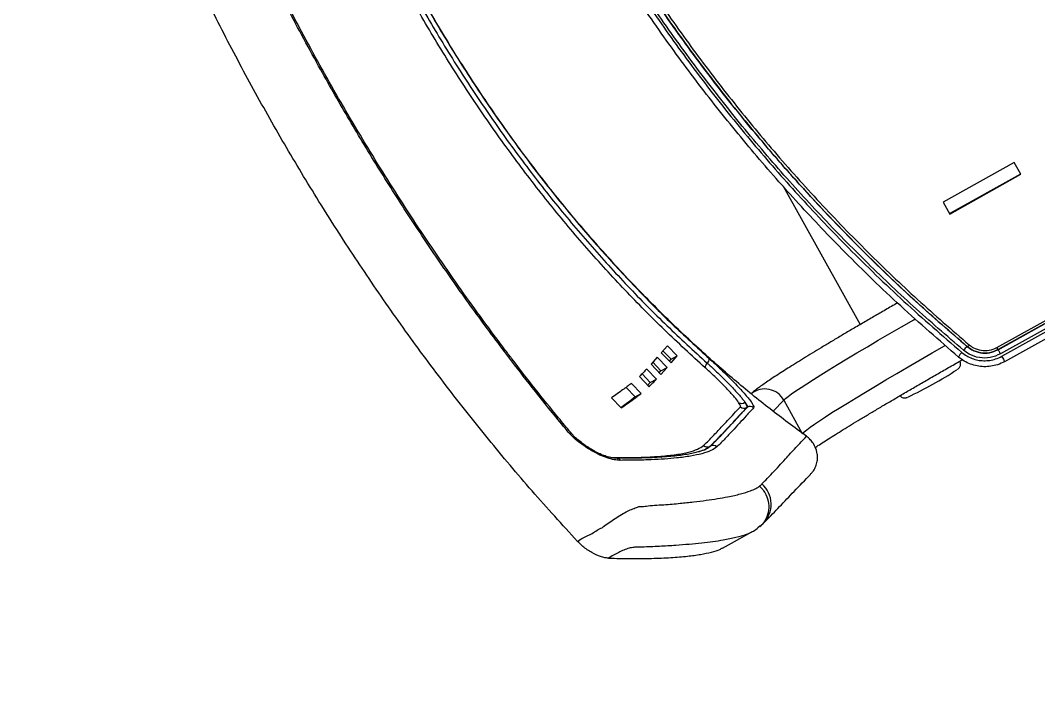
# Model space of a CAD drawing. Extents: x -14.2 to 52.3, y 3.7 to 90.9.
# Drawn here: x 27.8227 to 28.1978, y 38.6761 to 38.9217 of the extents above; entities that cross this region are included whole.
import ezdxf

# ---------------------------------------------------------------- set-up
doc = ezdxf.new("R2010")
doc.units = 0
doc.linetypes.add('limpo_PINI-PSG-PE-0102-LAZ-R00$0$DASHED2', pattern=[0.375, 0.25, -0.125])
doc.layers.add('limpo_PINI-PSG-PE-0102-LAZ-R00$0$PA_EQUI', color=1, linetype='Continuous')
doc.layers.add('XR_ARQT', color=7, linetype='Continuous')

# ---------------------------------------------------------------- blocks, each defined once
blk = doc.blocks.new('limpo_PINI-PSG-PE-0102-LAZ-R00$0$A$C74B64764')
at = {"color": 251, "linetype": 'limpo_PINI-PSG-PE-0102-LAZ-R00$0$DASHED2'}
blk.add_arc((0, 0), 0.9643293985911943, 264.8047165759331, 48.79404622433798, dxfattribs=at)
blk = doc.blocks.new('limpo_PINI-PSG-PE-0102-LAZ-R00$0$EQUIP TRANSF DW')
at = {"linetype": 'Continuous', "lineweight": 25}
for p, q in [((0.9623913576189125, -0.3140985578367861), (0.9522541141502927, -0.3211597218406865)), ((0.9521972105411294, -0.321232381919657), (0.9522670961860626, -0.321178269559141)), ((0.9496252279161865, -0.3235666737655976), (0.9502782579460813, -0.3229194796928283)), ((1.004492770232019, -0.3427564335400177), (1.004433616433204, -0.3427621799601468)), ((0.971061582428149, -0.3507766122051095), (0.9708623109871439, -0.350930202919514)), ((0.9710332044257086, -0.3508111580385105), (0.9708623109871439, -0.350930202919514)), ((1.022225825780538, -0.350053280079166), (1.022537443807096, -0.3503575165338475)), ((1.022562680606796, -0.3503428869387619), (1.022556537013855, -0.3503366693217487)), ((1.02275374830154, -0.3497487066674125), (1.023106336390896, -0.3500807827851276)), ((0.9457929158099034, -0.3706412128774161), (0.9377085618983756, -0.3592233648754757)), ((1.008998042289392, -0.3646978166520398), (1.005026515901534, -0.361375260656132)), ((0.9492543522198957, -0.3661652964898394), (0.9457929158099034, -0.3706412128774161)), ((0.9591228762928665, -0.3664781470710921), (0.9588626647320382, -0.3666594118783451)), ((1.000435580147865, -0.3659726312410214), (0.998355629699887, -0.367421453303848)), ((0.998355629699887, -0.367421453303848), (1.002292035874945, -0.3707684792254469)), ((1.000435580147865, -0.3659726312410214), (1.004092899346546, -0.3690884440082129)), ((0.9962673144954124, -0.3706852898427826), (0.9954012082564816, -0.3718119342307631)), ((0.999626579445561, -0.3735581276464757), (0.9957026829022482, -0.3702024089348441)), ((0.9954012082564816, -0.3718119342307631), (0.9933163256589239, -0.373264184790969)), ((0.9933163256589239, -0.373264184790969), (0.9972466580081516, -0.3766154207608849)), ((0.9954012082564816, -0.3718119342307631), (0.9987483038134428, -0.374671330391422)), ((0.9918663889912125, -0.375207170956287), (0.9898679796102101, -0.3779987076431013)), ((0.991960375292706, -0.3765412302616653), (0.9898679796102101, -0.3779987076431013)), ((0.9898679796102101, -0.3779987076431013), (0.9938378056854447, -0.3813224598978451)), ((0.9958098853383603, -0.3785492506212051), (0.9918663889912125, -0.375207170956287)), ((0.9925188941730596, -0.3757601532924184), (0.991960375292706, -0.3765412302616653)), ((0.991960375292706, -0.3765412302616653), (0.9952658095542404, -0.3793143446555263)), ((0.9938378056854447, -0.3813224598978451), (0.9958098853383603, -0.3785492506212051)), ((0.9885758333159345, -0.3798317973613052), (0.9865767365040483, -0.3826238236988502)), ((0.9886724005527583, -0.3811640583428186), (0.9865767365040483, -0.3826238236988502)), ((0.9925618654987431, -0.3831442438864485), (0.9885758333159345, -0.3798317973613052)), ((0.9892343226102582, -0.380379028855117), (0.9886724005527583, -0.3811640583428186)), ((0.9886724005527583, -0.3811640583428186), (0.9920066704164583, -0.3839225592768685)), ((0.9865767365040483, -0.3826238236988502), (0.9905775999326352, -0.3859259437959253)), ((0.9905775999326352, -0.3859259437959253), (0.9925618654987431, -0.3831442438864485)), ((0.8664446649918887, -0.3935167987622066), (0.6795688674887401, -0.5258334547286836)), ((0.8677324389838645, -0.395335573228536), (0.680856641480716, -0.5276522291949988)), ((0.6814378530883118, -0.5284705496721074), (0.8683124706537058, -0.3961547457927423)), ((0.8693360828382595, -0.3976004314217505), (0.6824614670051403, -0.5299162205009793)), ((0.6824748826472842, -0.5299276025849338), (0.8693459177312661, -0.3976143349700152)), ((0.8693459177312661, -0.3976143349700152), (0.8693360828382595, -0.3976004314217505)), ((0.8807138363216609, -0.3974954069646657), (0.8807104366344447, -0.3974906132130087)), ((0.8698588704092174, -0.3983387897674362), (0.6829878279251602, -0.5306520565162174)), ((0.9544729635387625, -0.4489609982172311), (0.9207757478619669, -0.4013691587377934)), ((0.8924023710146969, -0.4453423076378442), (0.8679183211984878, -0.4626781439394279)), ((0.8924896355790963, -0.4454655529968363), (0.8680055857628872, -0.46280138929842)), ((0.8953020502587208, -0.4494376492939409), (0.8924023710146969, -0.4453423076378442)), ((0.870818002174758, -0.4667734707953883), (0.8953020502587208, -0.4494376492939409)), ((0.8679183211984878, -0.4626781439394279), (0.870818002174758, -0.4667734707953883))]:
    blk.add_line(p, q, dxfattribs=at)
at = {"linetype": 'Continuous', "lineweight": 25, "flags": 128}
for points in [[(0.9886668496160951, -0.345254324810611), (0.9884256768277737, -0.3450562947459588), (0.9882465050480107, -0.3449468895527303)], [(1.02275374830154, -0.3497487066674125), (1.022572576671081, -0.349891475846448), (1.022425355105185, -0.3499905469788587), (1.022316939230478, -0.3500426326396138), (1.022250920721945, -0.3500460152971954), (1.022239897369332, -0.3500376512383667)], [(1.023106336390896, -0.3500807827851276), (1.022916244758932, -0.350215419084023), (1.022760398480159, -0.3503066544480191), (1.0226439815346, -0.3503514724280308), (1.022570857348455, -0.3503483973392747), (1.022562680606796, -0.3503428869387619)], [(0.9377085618983756, -0.3592233648754757), (0.9371297575004007, -0.359884219959838), (0.9362575845793799, -0.3607496742990008), (0.9350958416614503, -0.3618159866788346), (0.933649514139546, -0.3630785045975955), (0.9319249118811399, -0.3645317703891351), (0.9299295229592701, -0.3661694891003435), (0.9276719509873885, -0.367984551162408), (0.9251619952590318, -0.3699691167849863), (0.9224105392756883, -0.3721145428976342), (0.9194295003596835, -0.3744115572870328), (0.9162318348507767, -0.376850214196466), (0.9128313553078442, -0.3794199179393445), (0.9092428054518962, -0.3821095516937731), (0.9054817730973355, -0.3849074523088376), (0.901564531757117, -0.3878014817830149), (0.8975080911823454, -0.3907791081938541), (0.893329986695619, -0.3938274110467432), (0.889048354133962, -0.3969332100694487), (0.8888396096953386, -0.397084161746406)], [(0.9457929158099034, -0.3706412128774161), (0.9452141392799831, -0.3713020862263932), (0.9443419663589339, -0.3721675405655418), (0.9431801955729782, -0.3732338346807467), (0.9417338976513463, -0.3744963560640144), (0.9400092953929686, -0.375949621855554), (0.9380138768708264, -0.377587337102284), (0.93575630316667, -0.3794024139644705), (0.9332463491705596, -0.3813869647869126), (0.9304948914549982, -0.3835324056996967), (0.9275138821392659, -0.3858294235535737), (0.9243161887623046, -0.3882680621983923), (0.9209157074871541, -0.390837780741407), (0.9173271889637249, -0.3935274031601921), (0.9135661566091073, -0.3963253037752423), (0.9096489152689458, -0.3992193332494338), (0.9055924450939017, -0.4021969561957803), (0.9014143388749005, -0.4052452738487915), (0.9009266083891134, -0.4055999726555797)], [(1.048276034303797, -0.375507720215893), (1.048087319206672, -0.375644182947525), (1.047935800312644, -0.3757397205281023), (1.047826469123862, -0.3757911664559401), (1.047762979114282, -0.3757967879283228), (1.047755966918686, -0.3757923515092045)], [(0.8677324389838645, -0.395335573228536), (0.86748406455348, -0.3949847511046585), (0.8672410136162796, -0.3946415133919459), (0.8670146021432288, -0.39432172233046), (0.8668152522921844, -0.3940401603588555), (0.8666521542229475, -0.3938098304058997), (0.8665328565862467, -0.3936413528534786), (0.8664628954259115, -0.3935425470305347), (0.8664446649918887, -0.3935167987622066)], [(0.8693360828382595, -0.3976004314217505), (0.86931027935006, -0.3975640149066066), (0.869249048299082, -0.3974775280459681), (0.8691542908200631, -0.3973436988343053), (0.8690289692209774, -0.3971666997219074), (0.8688770216468527, -0.3969521076211038), (0.8687032400620183, -0.3967066645818562), (0.86851305596727, -0.3964380576740894), (0.8683124706537058, -0.3961547457927423)], [(0.8698588704092174, -0.3983387897674362), (0.8697583974003749, -0.3981968801732734), (0.8696630979990516, -0.3980622974011965), (0.8695760146528073, -0.3979392982956398), (0.8694998744476834, -0.3978317577240631), (0.8694370454978468, -0.3977430284468113), (0.8693895369455902, -0.3976759411171429), (0.8693588438788993, -0.3976325910924743), (0.8693459177312661, -0.3976143349700152)]]:
    blk.add_lwpolyline(points, dxfattribs=at)
at = {"linetype": 'Continuous', "lineweight": 25}
for centre, radius, start, end in [((0.9562169014031667, -0.3309904911044725), 0.009959301966094927, 140.8172026856939, 234.9033442631752), ((1.004382272689668, -0.3413335083430979), 0.001429593917653744, 215.7279177436388, 272.0582156689291), ((0.9697309456783785, -0.3492923260160978), 0.00199063512793774, 232.4388774875686, 304.6348206045461), ((0.9721644316953189, -0.3524492270910002), 0.001990714785262763, 52.0949550092429, 124.62840854071), ((0.9577199838135471, -0.3650207145381614), 0.00199776091016954, 234.2741531981343, 304.8884700048924), ((0.9602656469562021, -0.3681169978279115), 0.001997938085159327, 53.86416589605324, 124.8880646010563), ((0.9523363656616652, -0.3660444839471495), 0.007996665106201567, 215.0877797616652, 314.3303064416095), ((0.9613009551421499, -0.3697702571403454), 0.001974847570022014, 60.84173841056762, 133.6405110261125), ((0.9809463758640788, -0.5084109479513756), 0.1543435482269922, 121.4303180842345, 129.1007167048848), ((0.976983420076607, -0.3826560758920436), 0.002215004001376386, 138.0550255005907, 187.2300933130256), ((0.9736902496913444, -0.3797004377633755), 0.002210013065499413, 318.1287639306375, 7.494826548900448), ((0.8785254691931925, -0.3918476821301624), 0.005189922361814687, 320.1070547584337, 343.3058447741137), ((0.8822965808386982, -0.3994471772575992), 0.00251286439798135, 129.0395520814671, 151.2233149131104), ((0.8775715798300041, -0.3936051158629255), 0.004994948617987154, 308.93263433679, 331.2505628380714)]:
    blk.add_arc(centre, radius, start, end, dxfattribs=at)
for points, knots in [([(0.9522670961860626, -0.321178269559141), (0.9523527305608468, -0.3211101203985578), (0.9528660364196355, -0.3207016236531786), (0.9545911934440312, -0.319788858052604), (0.9577250135533291, -0.3184546589702251), (0.9618396180692059, -0.3171459146232394), (0.9660796121916917, -0.3160215687427268), (0.9701779961044394, -0.3150673369457593), (0.9746882558247876, -0.3141339645816714), (0.9798042871425423, -0.3131747398259961), (0.9855104154874823, -0.3122250881004049), (0.9902758505591294, -0.3114574247110795), (0.9933680920868824, -0.3110868381676823), (0.9948369454476449, -0.3108973657535472), (0.9965843725704531, -0.3103818709914492), (0.9984882239091348, -0.3095491857082493), (1.000926584314527, -0.3079548412151212), (1.002643253483143, -0.3067322422872536), (1.003815314761198, -0.3058975090211504)], [0, 0, 0, 0, 0.0162225666716453, 0.0972406061980395, 0.2183622827735268, 0.3394906984738834, 0.4218289646092605, 0.5041691198958369, 0.5872850881896711, 0.6704031225030551, 0.7639447519329864, 0.8574950324295922, 0.8787045269636482, 0.8998533532199632, 0.9198797479532616, 0.9396989184687868, 0.9588292467882507, 1, 1, 1, 1]), ([(1.003815314761198, -0.3058975090211504), (1.001011346662182, -0.306134238061361), (0.9954036282607035, -0.3066076777539877), (0.987786530506213, -0.3075112035139114), (0.9808545271558273, -0.3085510843968393), (0.9749321814800567, -0.309692986488983), (0.9700371333046576, -0.3109007675132744), (0.9661802846774208, -0.3121663617529293), (0.9636132147265641, -0.3132583523112373), (0.9627190775541123, -0.3139450843925715), (0.9624359602075856, -0.31416252951243)], [0, 0, 0, 0, 0.1366856192442804, 0.2733606215145575, 0.4124509087908876, 0.5515256707329304, 0.6797502404125852, 0.8079657863900751, 0.9391947693567009, 1, 1, 1, 1]), ([(1.003815314761198, -0.3058975090211504), (1.004259746168486, -0.3058872441997948), (1.00514875361111, -0.3058667112166802), (1.007213089352462, -0.306197876618711), (1.009526174485245, -0.3069426398482307), (1.01188282630585, -0.3080930282986998), (1.013851290942227, -0.3092562126315244), (1.015090948505474, -0.3102494341919169), (1.015796372761571, -0.3108146246131724)], [0, 0, 0, 0, 0.1351100623207042, 0.2702640925168549, 0.539193128181684, 0.6780198965207278, 0.8167779702154332, 1, 1, 1, 1]), ([(1.015796372761571, -0.3108146246131724), (1.015796361451351, -0.3108146357917576), (1.014868097624998, -0.3117320965342287), (1.010909248158612, -0.31391419153897), (1.008581096297235, -0.3161432941348465), (1.007269253023566, -0.3167642296154867), (1.007269231846493, -0.3167642396392409)], [0, 0, 0, 0, 7.1888307752e-06, 0.5900088258268102, 0.999993381514614, 1, 1, 1, 1]), ([(1.015796372761571, -0.3108146246131724), (1.022028217958194, -0.3163141357591286), (1.034469311871646, -0.3272932169921603), (1.052536822538514, -0.3446104790932338), (1.07010545958039, -0.3624609860966643), (1.087127378367398, -0.3808774252693183), (1.103505295719685, -0.3996963256064987), (1.119237695474993, -0.4188782820129973), (1.134327055375365, -0.43838006286623), (1.148857944150933, -0.458285205911281), (1.16291580995437, -0.4786995467853643), (1.176459679563294, -0.4996113715409365), (1.189446198562678, -0.5210068585685121), (1.201753976968149, -0.5427244778156393), (1.213359731796913, -0.5647422339790467), (1.224213717985776, -0.5870421266167796), (1.234365493719594, -0.6095933944701386), (1.240437430374413, -0.6247747366199548), (1.243478921211022, -0.6323792153326337)], [0, 0, 0, 0, 0.0632174523584032, 0.1262056801715038, 0.1890164051275918, 0.2516940266848662, 0.3142773984190798, 0.3756830666030785, 0.4370530095390779, 0.4984067121149175, 0.559759958543379, 0.6223811409871485, 0.6850388866703604, 0.7477583015185894, 0.8105721144768697, 0.8735192968307334, 0.9366446124905452, 0.9999999999999998, 0.9999999999999998, 0.9999999999999998, 0.9999999999999998]), ([(1.007269231846493, -0.3167642396392409), (1.007269219958829, -0.3167642557512522), (1.006754261654805, -0.3174622070051214), (1.005370451545105, -0.3185301902199456), (1.003405497454338, -0.3203693963577763), (1.00126260293797, -0.3220217786152517), (0.9991778010470398, -0.32350184642047), (0.997206917974836, -0.3246984708979426), (0.9956915378079998, -0.3254910606641772), (0.9947351027849436, -0.3259448345134643), (0.9944584990496708, -0.3260449051364276), (0.9944584886055736, -0.3260449089149375)], [0, 0, 0, 0, 3.3182832605e-06, 0.1437436076115256, 0.2875039387081909, 0.4457020747419615, 0.6039513047403441, 0.7520482828260144, 0.9000960483945938, 0.9999962277851456, 1, 1, 1, 1]), ([(0.9521936425811361, -0.3212256931130071), (0.9521582364282608, -0.3212484886514062), (0.9515739540557036, -0.3216246670887983), (0.9509023567886743, -0.3221558022091813), (0.95031225625047, -0.3227715281312413), (0.9502233899969781, -0.3228642534421624)], [0, 0, 0, 0, 0.0519460053587592, 0.8572277075469539, 1, 1, 1, 1]), ([(0.9484986270994682, -0.3247021592522117), (0.9483971489477199, -0.3248269847953225), (0.948175679543084, -0.3250994083489616), (0.9479779659524183, -0.3253532077816459), (0.946260022584255, -0.3275262084548842), (0.9429956845117431, -0.3317092999143654), (0.9382629719531224, -0.3379064176087923), (0.9348694514364126, -0.3422501785258447), (0.93307456452726, -0.3445476626778259)], [0, 0, 0, 0, 0.0113243745028247, 0.024714703965648, 0.0382099200252975, 0.3330464546737532, 0.6472376749672022, 1, 1, 1, 1]), ([(0.9512880964069268, -0.3382179245118238), (0.9512408494833267, -0.3381838641752779), (0.950632557736526, -0.3377453462778135), (0.9492410571642722, -0.3364749180087472), (0.9476477810038659, -0.33395423493198), (0.9468632147048481, -0.3306237336729509), (0.9472742416570554, -0.3272954094385057), (0.9482774744455753, -0.3248074415209317), (0.9493590088368364, -0.3238117601680699), (0.9496252279161865, -0.3235666737655976)], [0, 0, 0, 0, 0.0104182010474659, 0.1341316053716274, 0.3342662129190814, 0.534397140472705, 0.7345252379968484, 0.934653537322459, 1, 1, 1, 1]), ([(0.9495373949341115, -0.3234785361278796), (0.9492287565595063, -0.3238293345180097), (0.9488401258920476, -0.3242710521517154), (0.9485561827443973, -0.3246214734911064), (0.9484977384029492, -0.3246936011144896)], [0, 0, 0, 0, 0.794168861160997, 1, 1, 1, 1]), ([(0.9944584886055736, -0.3260449089149375), (0.9944584685832751, -0.3260449090719533), (0.9931648652327567, -0.3260550532919382), (0.9911558887798719, -0.3268637719171039), (0.9853731337667, -0.3275586989750821), (0.9799136967512254, -0.3287754283079494), (0.9747505819881042, -0.3298631066502509), (0.9702559963133126, -0.3309303179960921), (0.9661555389748742, -0.3319921571775808), (0.9619156757482017, -0.3332215260927569), (0.957811827131593, -0.3346188221248525), (0.9546365364633402, -0.336002894118991), (0.9525045806431649, -0.3372041472687499), (0.9516935885697819, -0.3378800009163569), (0.9512880964069268, -0.3382179245118238)], [0, 0, 0, 0, 5.795277657e-07, 0.0374422483567488, 0.1349049729072885, 0.2323591366456112, 0.3192596811979347, 0.4061578720574138, 0.4921834754854875, 0.5782067726300225, 0.7047363318903198, 0.8312587348551339, 0.9156301734509458, 0.9999999999999998, 0.9999999999999998, 0.9999999999999998, 0.9999999999999998]), ([(0.9504907260731841, -0.3391390254354008), (0.9500758246859391, -0.3396654440473412), (0.9481610498354769, -0.3420948722198318), (0.9456258976231311, -0.345457889148463), (0.9424791416652454, -0.3497940690168662), (0.9396238235376302, -0.3537542950053307), (0.9372644140820512, -0.3568026573983616), (0.9360847122913754, -0.3583268348001241)], [0, 0, 0, 0, 0.0816058004681157, 0.3766117424357839, 0.5240502048615454, 0.7620256949153221, 1, 1, 1, 1]), ([(0.9512880964069268, -0.3382179245118238), (0.9511522556867078, -0.3383682923076492), (0.9508568055046283, -0.338695338517212), (0.9506191262550772, -0.3389834048894187), (0.9504907260731841, -0.3391390254354008)], [0, 0, 0, 0, 0.4597753816471326, 1, 1, 1, 1]), ([(0.9331590850810016, -0.3446182118194656), (0.9328916071791866, -0.3449109686780503), (0.9321671666261864, -0.3457038750792094), (0.9315546421395027, -0.3472747065540176), (0.9311276971149596, -0.3491206079183939), (0.9311417212755657, -0.3510051236067682), (0.9316357819427878, -0.3533628358291878), (0.9328104639303092, -0.3555091934824617), (0.9344977696894716, -0.3572797369462819), (0.935555808261995, -0.357977852881433), (0.9360847122913754, -0.3583268348001241)], [0, 0, 0, 0, 0.0700320074797025, 0.1896755802328525, 0.3094181447602579, 0.430042095495598, 0.5507057693288568, 0.7737025319286984, 0.8868759175576993, 1, 1, 1, 1]), ([(0.9685174397276342, -0.3508703093874033), (0.9691136432949179, -0.350344274077429), (0.9703060952817282, -0.3492921638840016), (0.9734895585685308, -0.3478253773042752), (0.9775873472160015, -0.3464715294346092), (0.9822037605720766, -0.3453325659588984), (0.9870705799117161, -0.3443727945931414), (0.9919840297710891, -0.3435678040426495), (0.9973422168559125, -0.3428170188123829), (1.001260624110131, -0.3423846800959893), (1.003221729639336, -0.342168300890819)], [0, 0, 0, 0, 0.1446604220722923, 0.2893317269071053, 0.429158578733417, 0.5689977964580297, 0.6760847500765089, 0.7831766026499208, 0.8914830603816557, 1, 1, 1, 1]), ([(0.9734684337941246, -0.3490812668055696), (0.9735298498496832, -0.3490471183153545), (0.9739752255269991, -0.3487994810025157), (0.9751025011879904, -0.3483184318389618), (0.9768744043119284, -0.3476548958336139), (0.9790047639578745, -0.3469930878185892), (0.9814545376322883, -0.3463470876017567), (0.9842328181669018, -0.3457198080076012), (0.9873347651084714, -0.3451149657058039), (0.9907667451309976, -0.3445343898456201), (0.9945190399250521, -0.3439799447439498), (0.9986073587177202, -0.3434573223232604), (1.001924306289339, -0.3430731933384834), (1.003952650260942, -0.3428764079257149), (1.004431444818067, -0.3428299563445734)], [0, 0, 0, 0, 0.0139019761290093, 0.1008140620318743, 0.1900337412749683, 0.2811362356286473, 0.3741290354508285, 0.4684585114972567, 0.5647751027912172, 0.662978504117538, 0.7629864066223913, 0.8647147806786737, 0.9680656596809128, 1, 1, 1, 1]), ([(1.007008418627066, -0.3428336372493419), (1.005362485736498, -0.3429913545130887), (1.00111665138229, -0.3433982006126826), (0.9948085465266843, -0.3441856557048766), (0.9907181950823656, -0.3448973860757718), (0.9886668496160951, -0.345254324810611)], [0, 0, 0, 0, 0.2398805162205464, 0.6187937202691062, 1, 1, 1, 1]), ([(1.003221729639336, -0.342168300890819), (1.003984965885792, -0.3421330483902523), (1.005511598936437, -0.3420625359732412), (1.008124389078091, -0.3424570759083991), (1.011058371442942, -0.3432449879775561), (1.012915441130843, -0.3440839534532643), (1.014566593462376, -0.3447367514864368), (1.014688869300528, -0.3448529767852619), (1.014688878300717, -0.3448529853401254)], [0, 0, 0, 0, 0.2342538599199278, 0.4685569985028679, 0.7018600290227941, 0.9350968961826946, 0.9999952227586062, 1, 1, 1, 1]), ([(1.004491566541134, -0.342778766970028), (1.004675219336434, -0.3427558532003729), (1.00526595748488, -0.3426821486981737), (1.006510880795986, -0.3427325033827628), (1.008171147950748, -0.3429442215017104), (1.010009532223506, -0.3433694518019337), (1.011967872265586, -0.3440010809932659), (1.01391555922774, -0.3448151226815668), (1.015863089021309, -0.3457736313562947), (1.01781431661891, -0.3468337764493867), (1.019681620845688, -0.3480041615133587), (1.021183355772479, -0.3490893735191776), (1.021945383658789, -0.3497966860946917), (1.022224486628346, -0.3500557488452358)], [0, 0, 0, 0, 0.0450550569692627, 0.1449242353773461, 0.2468480054464844, 0.3515330640323043, 0.4573059082473906, 0.5632210985547629, 0.6582333715651048, 0.7573072324457539, 0.8616697098853425, 0.9493346694476792, 1, 1, 1, 1]), ([(1.014688878300717, -0.3448529853401254), (1.014688897456836, -0.3448529925831565), (1.015620644129967, -0.3452052908682219), (1.017247568280084, -0.3460825408193102), (1.020117709128385, -0.3475883410156086), (1.021831728893233, -0.3489930657496814), (1.02275374830154, -0.3497487066674125)], [0, 0, 0, 0, 6.3803692774e-06, 0.3103389337642013, 0.6290119278356318, 1, 1, 1, 1]), ([(0.9710332044257086, -0.3508111580385105), (0.9716102348115783, -0.3502739524844429), (0.9726031254479608, -0.3493495880531867), (0.9745922311997788, -0.3485154518581624), (0.9754253441187188, -0.3481660839879339)], [0, 0, 0, 0, 0.5811620783989203, 1, 1, 1, 1]), ([(0.9886668496160951, -0.345254324810611), (0.9867416798603017, -0.3456520994953536), (0.9828755067558461, -0.3464509203697759), (0.9785231571139263, -0.3478209382421653), (0.9751854201822994, -0.3492939789860543), (0.9739885073326207, -0.3503487860159282), (0.9733874366360453, -0.3508784934180795)], [0, 0, 0, 0, 0.2533743429464712, 0.5088325676724561, 0.7533434863130563, 0.9999999999999998, 0.9999999999999998, 0.9999999999999998, 0.9999999999999998]), ([(0.9565534762500363, -0.3666425372037168), (0.9573744420008268, -0.3655492224299621), (0.959733169295049, -0.3624080056429335), (0.9625767732704844, -0.3584209115361148), (0.9654863714414148, -0.3546828117341931), (0.9669634087284464, -0.3526797892803302), (0.9679994819490503, -0.3514734081583981), (0.9685174397276342, -0.3508703093874033)], [0, 0, 0, 0, 0.2105657128622819, 0.6049790672354761, 0.8022491264546955, 0.9011396095037176, 1, 1, 1, 1]), ([(0.9708623109871439, -0.350930202919514), (0.9703467111385464, -0.3515322315270168), (0.9693153531460155, -0.3527364735721221), (0.9678389538418912, -0.3547341720552595), (0.9649214596353488, -0.3584638437209833), (0.9620534111317056, -0.3624321021439414), (0.9596866203796708, -0.3655677814904834), (0.9588626647320382, -0.3666594118783451)], [0, 0, 0, 0, 0.0986550534980141, 0.197340395292033, 0.3946509888825304, 0.7892586253974737, 1, 1, 1, 1]), ([(0.9591228762928665, -0.3664781470710921), (0.9605124080428311, -0.3646199689880802), (0.9625966987807715, -0.3618327110733048), (0.965404121646344, -0.3579820949441626), (0.9675809877588222, -0.355179125182417), (0.9692504631960333, -0.3528956310179012), (0.9704390240336522, -0.3515059043940312), (0.9710332044257086, -0.3508111580385105)], [0, 0, 0, 0, 0.3624476024981317, 0.5436696073390529, 0.7718145129775409, 0.8859264600917987, 1, 1, 1, 1]), ([(0.9733874366360453, -0.3508784934180795), (0.9727957682888757, -0.3515721503651434), (0.9716122306957118, -0.3529596997879594), (0.9699424175646527, -0.3552367065501727), (0.9677583867459134, -0.3580315261138196), (0.9649313054933941, -0.3618668285202773), (0.9628389204139012, -0.3646486538879969), (0.9614438341970128, -0.3665034206163398)], [0, 0, 0, 0, 0.113866198606626, 0.2277710600712639, 0.4559606703916013, 0.6372647761518468, 1, 1, 1, 1]), ([(0.9737812617403563, -0.3489575452154554), (0.9734621466942315, -0.3490997899997694), (0.9721650237197252, -0.3496779795273284), (0.9715359174786329, -0.3503043442279647), (0.971061582428149, -0.3507766122051095)], [0, 0, 0, 0, 0.246017573051537, 0.9999999999999998, 0.9999999999999998, 0.9999999999999998, 0.9999999999999998]), ([(1.022544022438609, -0.350363349985372), (1.024236945838368, -0.3519960860420355), (1.029214276682268, -0.3567964612603731), (1.037333003120011, -0.3649699310171144), (1.044019235694435, -0.371845856546372), (1.047464987893534, -0.3754890061822493), (1.047752634974898, -0.3757931317545911)], [0, 0, 0, 0, 0.1976637893046136, 0.5811474254347395, 0.9650347112515126, 0.9999999999999998, 0.9999999999999998, 0.9999999999999998, 0.9999999999999998]), ([(1.023106336390896, -0.3500807827851276), (1.024142158227505, -0.3510874253358054), (1.029321677122283, -0.3561210362593812), (1.037761332960343, -0.3645386052615436), (1.045027478562957, -0.3721187717148382), (1.048276034303797, -0.375507720215893)], [0, 0, 0, 0, 0.1214321968927736, 0.6072090160877261, 1, 1, 1, 1]), ([(0.9325151256696813, -0.3545278423972462), (0.9323254084481505, -0.3546859408688192), (0.931582923678576, -0.3553046812567118), (0.930045836439291, -0.3565524955342312), (0.927904793663032, -0.3582688975414641), (0.9255152477781792, -0.3601557801662523), (0.9229089483929727, -0.3621892380835732), (0.9200920548790918, -0.3643637808828828), (0.9170777113805855, -0.3666689623496495), (0.9138772566549562, -0.3690959686318251), (0.9105029895242751, -0.3716353071275336), (0.9069674436099433, -0.3742775232986162), (0.9032834537398742, -0.3770129207294133), (0.8994643516954568, -0.3798315310791907), (0.8955234131570649, -0.3827235162741687), (0.8914761169801864, -0.3856777923902825), (0.887330985161924, -0.3886866493590162), (0.8841718582885392, -0.3909717337734833), (0.8823814745692573, -0.3922584281106083), (0.8820198680127476, -0.3925183037470674)], [0, 0, 0, 0, 0.0214181265457363, 0.0838228212748406, 0.1469100537163409, 0.2104523608563027, 0.2743058116051054, 0.3383770643651878, 0.4026062179026824, 0.4669509865204362, 0.5313827399442199, 0.595880755860613, 0.6604300591597198, 0.7250193840979179, 0.7896398377215346, 0.854285500789775, 0.9189503291756974, 0.9836302731873514, 1, 1, 1, 1]), ([(0.9360847122913754, -0.3583268348001241), (0.9409012895122544, -0.3611400331607513), (0.9505370131789448, -0.366767930478602), (0.9647865132565983, -0.376053316408516), (0.9798355372585661, -0.3866211903210228), (0.9955897609340809, -0.3986978424696019), (1.011942372014488, -0.4124000211975556), (1.027873214846096, -0.4269389360723892), (1.043307917454229, -0.4422464422063683), (1.058218095177637, -0.458303260968222), (1.072559965321403, -0.4750984008358046), (1.086311685134802, -0.4925923473882392), (1.099411790197877, -0.5106953646506014), (1.111800798923468, -0.5293218522195957), (1.123419229138904, -0.5483860631839548), (1.13423175988089, -0.5678446104075761), (1.144199429530829, -0.5876743122680352), (1.15331889679922, -0.6078360738546849), (1.161562566973089, -0.6282505673530068), (1.168900661127878, -0.6488219320904136), (1.175274735661674, -0.669451354756319), (1.180641205401116, -0.6897077061292407), (1.183396248013054, -0.7030307696385591), (1.184735065771264, -0.7095051355676105)], [0, 0, 0, 0, 0.0402149550342384, 0.0804513612485411, 0.1206663772198788, 0.1693389859075705, 0.2181261736569362, 0.2669518738954215, 0.3157388459434199, 0.3644113902187592, 0.4133377351040514, 0.4624182690662212, 0.5115773983793667, 0.5607365043470082, 0.6098172203139455, 0.6587436398401824, 0.7077652608949716, 0.7569422891750494, 0.8061990292287508, 0.855456301263738, 0.904634604741352, 0.9536570199907825, 1, 1, 1, 1]), ([(1.005026515901534, -0.361375260656132), (1.003726877528607, -0.3625122004856394), (1.001122266589334, -0.3647907465634148), (0.999279100252835, -0.3665433546211148), (0.998355629699887, -0.367421453303848)], [0, 0, 0, 0, 0.4989760095619724, 0.9999999999999998, 0.9999999999999998, 0.9999999999999998, 0.9999999999999998]), ([(1.005255539145537, -0.3615668577455153), (1.004618815715673, -0.3621252123034111), (1.002691788032564, -0.3638150585374404), (1.00134042760763, -0.3651073412146388), (1.000435580147865, -0.3659726312410214)], [0, 0, 0, 0, 0.3304173756509823, 1, 1, 1, 1]), ([(0.9747860281567569, -0.3829348436747324), (0.9739923971654605, -0.3823604427096541), (0.9724049731802609, -0.3812115235279805), (0.9699549740114151, -0.3793543531037926), (0.9675422992776248, -0.3774688530465795), (0.9651980309081125, -0.3755756670402519), (0.9629945144783676, -0.373730071255153), (0.9609903066306629, -0.3719762797328485), (0.9592812271181685, -0.3703873005204059), (0.9579289782349747, -0.3690169176118729), (0.9570054687158347, -0.367922706111159), (0.9564633777684719, -0.367069937554561), (0.9565227304985342, -0.366788385887773), (0.9565534762500363, -0.3666425372037168)], [0, 0, 0, 0, 0.0894426756248766, 0.1789036090402981, 0.2682086987493453, 0.3575234408574388, 0.4493473218923559, 0.5411644719667275, 0.6334927032607177, 0.7257963382161088, 0.8149931211664201, 0.9041632034053714, 1, 1, 1, 1]), ([(0.9588626647320382, -0.3666594118783451), (0.9588472242972159, -0.3667814704488421), (0.958819979112917, -0.3669968470417047), (0.9592386019525634, -0.3675994747856066), (0.9597031282639819, -0.368092006027112), (0.9599380508286117, -0.3683410913847638)], [0, 0, 0, 0, 0.3926526575193364, 0.6928492707280877, 1, 1, 1, 1]), ([(0.9599380508286117, -0.3683410913847638), (0.9597300148706154, -0.3680525498938891), (0.9593063282842706, -0.3674649055248551), (0.9590144388134831, -0.3668220403996969), (0.959086385457681, -0.3665938723244722), (0.9591228762928665, -0.3664781470710921)], [0, 0, 0, 0, 0.3222203985956942, 0.6562349222710636, 1, 1, 1, 1]), ([(0.9614438341970128, -0.3665034206163398), (0.9614200195023841, -0.3665951579941975), (0.9613716686296243, -0.3667814120004778), (0.9616599979630678, -0.3673114170326244), (0.9620662869198782, -0.3678060172957771), (0.9622631475436094, -0.3680456677088131)], [0, 0, 0, 0, 0.3334707426857783, 0.6770442239697171, 1, 1, 1, 1]), ([(1.002292035874945, -0.3707684792254469), (1.003216770951525, -0.3698904440933859), (1.005070128091461, -0.3681306831387587), (1.007686908193591, -0.3658437042835487), (1.008998042289392, -0.3646978166520398)], [0, 0, 0, 0, 0.4989513659446617, 1, 1, 1, 1]), ([(0.9753359286744967, -0.3811755304499655), (0.9748209048455578, -0.3808046230861635), (0.9735689862830839, -0.3799030224462854), (0.9715158735051546, -0.3783612212184408), (0.9692680064758292, -0.3766172968335297), (0.9671105516812588, -0.3748837571737624), (0.9651330886644018, -0.3732370028780849), (0.9633696167496169, -0.3717053079950432), (0.9619241549918911, -0.3703820495025525), (0.9607553834052851, -0.3692424725711874), (0.9602104802084455, -0.3686415354446524), (0.9599380508286117, -0.3683410913847638)], [0, 0, 0, 0, 0.0858369057503742, 0.2086521236859307, 0.3314947766011741, 0.4519314756435711, 0.5723742632334425, 0.6868270498120952, 0.8012634435222333, 0.9006398252963307, 0.9999999999999998, 0.9999999999999998, 0.9999999999999998, 0.9999999999999998]), ([(0.9622631475436094, -0.3680456677088131), (0.9627825780005708, -0.368602588922343), (0.9636039921136046, -0.3694832899642648), (0.9652939889098491, -0.3710276433124449), (0.9668493540258396, -0.3723842766599432), (0.9686041890622903, -0.3738483321664745), (0.970515769516112, -0.3753858816142923), (0.9725065176536418, -0.3769300253023005), (0.974321196422693, -0.3782911398702709), (0.9754275397958452, -0.3790860744838227), (0.9758813818262979, -0.3794121710175489)], [0, 0, 0, 0, 0.1972529153305705, 0.3119307432196888, 0.4266310665148854, 0.547611261079892, 0.6685890626094687, 0.7915558036832053, 0.9144924265014802, 1, 1, 1, 1]), ([(0.9957026829022482, -0.3702024089348441), (0.9952880097214347, -0.3707245739494169), (0.9944586251538965, -0.3717689520882033), (0.9936971038504794, -0.3727657585839808), (0.9933163256589239, -0.373264184790969)], [0, 0, 0, 0, 0.4999769673420311, 1, 1, 1, 1]), ([(0.9080021948947774, -0.4107376493763866), (0.9080064791019993, -0.4107345450422883), (0.9094088594138725, -0.4097183810660567), (0.9121307647191941, -0.4077289077507089), (0.9161451170832606, -0.4047888437393397), (0.9200341370708998, -0.40192176821445), (0.9237982826826681, -0.399130894927282), (0.9274215917868673, -0.3964270547536444), (0.9308929420654692, -0.3938186629972904), (0.9342010190976566, -0.3913142416025579), (0.9373352557240935, -0.3889216254523831), (0.9402859067437532, -0.3866481831132944), (0.9430441525965136, -0.3845004670978938), (0.9456024580651388, -0.3824842428072373), (0.9479543529004957, -0.3806040637682884), (0.9500955665418473, -0.3788628143200441), (0.9520240362501795, -0.3772612841941623), (0.9537428868393363, -0.3757935970943578), (0.9552622626514733, -0.374452609204198), (0.9566197450076288, -0.3731713514988115), (0.957457952629511, -0.3723618127454245), (0.9579134313321447, -0.3718177613788214), (0.9579694533347833, -0.3717508453036658)], [0, 0, 0, 0, 0.0001645143339848, 0.0538516582823373, 0.1075513736916007, 0.161266646894799, 0.2150020603970708, 0.2687625492353539, 0.3225549100140189, 0.3763875221449247, 0.4302718167175068, 0.4842241650331819, 0.5382670053460608, 0.5924326456190027, 0.6467702451002127, 0.7013571906456536, 0.7563218209715324, 0.8118919803044736, 0.8685189279353464, 0.9272272570026544, 0.9910492526295788, 1, 1, 1, 1]), ([(0.9972466580081516, -0.3766154207608849), (0.9976252864285584, -0.376118516505187), (0.9983825558353203, -0.3751246915025916), (0.9992119003215123, -0.3740803213751605), (0.999626579445561, -0.3735581276464757)], [0, 0, 0, 0, 0.4999917031633543, 1, 1, 1, 1]), ([(0.9035476735978136, -0.3770971549384399), (0.9034814797662989, -0.3769919555852539), (0.9032928273035736, -0.3766921373606067), (0.9028140998522076, -0.3764016932494201), (0.9022693176827374, -0.37623257948907), (0.9018013742241919, -0.3762159590739032), (0.9014421051454065, -0.3762730816437312), (0.901154780807758, -0.3763603540308793), (0.9009376378535308, -0.3764491179557723), (0.9007978608826193, -0.3765208859030338), (0.9007313201617535, -0.3765550509798459)], [0, 0, 0, 0, 0.0850554745782682, 0.2424081575500549, 0.3719950548577507, 0.4858686593069387, 0.5881450566850648, 0.6947760404212772, 0.8546983658014079, 1, 1, 1, 1]), ([(1.047739645451998, -0.3758087447157976), (1.048786844454355, -0.3769017467540863), (1.053008753795524, -0.3813083165702835), (1.060262199024521, -0.3892036685113283), (1.069497542885671, -0.3994955724728868), (1.078584748163507, -0.4099737047361316), (1.087539396916014, -0.4206269199598296), (1.096352614404736, -0.4314532761946168), (1.105014261068646, -0.4424421449978126), (1.11351593621211, -0.4535830210587051), (1.121852525945201, -0.4648687874518629), (1.130016657981145, -0.4762909890578158), (1.137995035854431, -0.4878312986788274), (1.145774379565921, -0.4994708042012235), (1.153349239872909, -0.51120155406295), (1.160718366682318, -0.5230179892265028), (1.167878076840651, -0.5349165952408441), (1.17482473724499, -0.5468877130341525), (1.181548643239125, -0.5589277549106839), (1.187808667420171, -0.5705326542044418), (1.191719698303672, -0.5781563656731947), (1.193546693683459, -0.5817176992563446)], [0, 0, 0, 0, 0.0179773105346413, 0.0724777001356081, 0.1270253511666457, 0.1816639315257662, 0.236437314228437, 0.2914000320333448, 0.3464409337355571, 0.4015299274314567, 0.4567332130537035, 0.5119951325688904, 0.5672569035152966, 0.6224497844033983, 0.6775122091708545, 0.7325453356322913, 0.7875277168145932, 0.8424079777476386, 0.8972171558277914, 0.9519861164443972, 1, 1, 1, 1]), ([(1.048276034303797, -0.375507720215893), (1.053034934953132, -0.3805916544840784), (1.062554138501696, -0.3907610210442272), (1.076401551148365, -0.4064879314804557), (1.089963223708082, -0.4225927619145153), (1.103189434640228, -0.4390961441376646), (1.116070608068071, -0.4559709374088641), (1.129466838985991, -0.4744102330385545), (1.143122069698364, -0.4942848037442786), (1.156906801813619, -0.5156296430769203), (1.169940081100577, -0.5371621420938197), (1.182377021098091, -0.5590170473625449), (1.190085889950836, -0.5738287921606116), (1.193940315893315, -0.5812346482587998)], [0, 0, 0, 0, 0.08267457836624299, 0.1653735174882663, 0.2480484334380109, 0.3316006608535472, 0.4151773535737456, 0.4987298644839166, 0.6008159583953974, 0.7002752598461646, 0.799734393557953, 0.8998674171781178, 1, 1, 1, 1]), ([(1.175360362736455, -0.6636776522232424), (1.173403921929207, -0.6573614566903245), (1.169487142261772, -0.6447164811064283), (1.162598825673058, -0.6258401736457699), (1.154995962611423, -0.607088143237803), (1.146634132039367, -0.588537969017537), (1.138223528781026, -0.5715986788227099), (1.129953205196472, -0.5562479734970225), (1.123320100146373, -0.5447330366686032), (1.115472497933979, -0.5317556216357957), (1.106248626514827, -0.5173887949134155), (1.093865428535139, -0.4996564142426934), (1.080815929580268, -0.4824192427052196), (1.067157922512479, -0.4657513829417042), (1.052949890866103, -0.4497250478179922), (1.03826431928556, -0.4344325338870192), (1.023131396487457, -0.419901598011009), (1.007586242486553, -0.4061613105570245), (0.991671284434517, -0.3931399967500226), (0.9807784264970962, -0.3851617663632396), (0.9753359286744967, -0.3811755304499655)], [0, 0, 0, 0, 0.0573300332180085, 0.1147742919746257, 0.1722566816340614, 0.2297003836464674, 0.2870298220000593, 0.3316062436521428, 0.3761826035786169, 0.3984495150204612, 0.4586795385042113, 0.5190853914864573, 0.5795809207016527, 0.6400769386529314, 0.7004836537404744, 0.7607143069363702, 0.8204922630398863, 0.8803566087465087, 0.9402214827251708, 1, 1, 1, 1]), ([(0.9758813818262979, -0.3794121710175489), (0.9813631067095514, -0.3834187820753812), (0.9923344779848549, -0.3914377940483007), (1.008361620611879, -0.404529280707095), (1.024014578437345, -0.4183456837325537), (1.039250616896226, -0.4329592337771118), (1.05403439103182, -0.4483404379550677), (1.068335557654905, -0.4644614418112241), (1.082081274003741, -0.4812292953457273), (1.095212670753398, -0.4985713260168723), (1.107671533894404, -0.5164130075683744), (1.116950191037404, -0.5308692929887115), (1.124843167959739, -0.5439281289856126), (1.131513874193899, -0.5555155706722985), (1.139829617724303, -0.5709639006485219), (1.148284421652932, -0.5880120611231234), (1.156687646649829, -0.6066827632375578), (1.164325043486542, -0.6255578814538012), (1.171241301859112, -0.6445592382797543), (1.175170460054431, -0.6572890268534763), (1.177133081969771, -0.6636475802103234)], [0, 0, 0, 0, 0.0597786916577376, 0.1196437680651816, 0.1795084662550514, 0.2392866278104311, 0.2995172180027818, 0.3599239274068131, 0.4204199568819023, 0.4809156294632127, 0.5413214044005834, 0.6015514225573213, 0.6238177690888037, 0.6683932641518434, 0.7129687999844571, 0.7702984106440469, 0.8277424276504634, 0.8852252915445095, 0.9426698170591468, 1, 1, 1, 1]), ([(1.173589847358215, -0.6637129931426102), (1.171341505992615, -0.6565192872915873), (1.166842872165006, -0.6421256329372511), (1.158791801274646, -0.6206772742709319), (1.150494311958226, -0.6010191601949089), (1.142117241611544, -0.5831684251919), (1.1339168370572, -0.5670868378012983), (1.125170862193755, -0.55123636083961), (1.115235350161782, -0.534532612052999), (1.103983154822714, -0.5170846644587073), (1.091307468129116, -0.4990352707832528), (1.07782435173479, -0.4813684177262729), (1.063550250907383, -0.4641614326042145), (1.048518445937248, -0.4474843780010644), (1.033608527064303, -0.4322733527919524), (1.018954103291776, -0.4184658473070613), (1.004608124997361, -0.4059457243431268), (0.9899028313840859, -0.3940075739327256), (0.979824967466584, -0.3866257573504015), (0.9747860281567569, -0.3829348436747324)], [0, 0, 0, 0, 0.0657356014573547, 0.1315282478524443, 0.1972633303508552, 0.2481910532833368, 0.29917186112199, 0.350153313906897, 0.4010817089020299, 0.4630166073643319, 0.5249994642247084, 0.5869342504486614, 0.6506760868933533, 0.7144695658657284, 0.7782106297394297, 0.8333825716752771, 0.8885544398506855, 0.9442771386339146, 1, 1, 1, 1]), ([(0.8834030133563431, -0.3887994558483854), (0.8833783550086878, -0.3888209343551807), (0.8832412117169213, -0.3889403922022154), (0.8830971326385111, -0.3890925159190886), (0.8828641765413181, -0.3893678386642563), (0.8826342250276866, -0.389755165688797), (0.8824622801668056, -0.3903045083990264), (0.8824814469425064, -0.3909607622649958), (0.882626328003937, -0.3914961788377127), (0.882833858676463, -0.3917082600262063), (0.8828696342243347, -0.3917448200229785)], [0, 0, 0, 0, 0.0506653375830497, 0.2817873796899502, 0.4275091054473248, 0.5448770698427942, 0.6685404693067802, 0.8122602427854898, 0.9676361446016399, 1, 1, 1, 1]), ([(0.8664454909432209, -0.393517945635196), (0.8672560663100626, -0.3930085616390357), (0.8687740711006029, -0.3920546129032942), (0.8712930685727258, -0.3911895644054937), (0.8737915819105524, -0.3907523967461799), (0.8763615358756169, -0.3907498368870677), (0.8788687978712915, -0.3911831429451524), (0.881305190262708, -0.3920154093856212), (0.8827592449754889, -0.3928933302268547), (0.8834966456883251, -0.3933385538133223)], [0, 0, 0, 0, 0.1578147709386055, 0.2955475679451081, 0.4373461250850025, 0.5760491108669791, 0.7188437503020121, 0.8574160813036403, 1, 1, 1, 1]), ([(0.8825074066443506, -0.3951762656512301), (0.8818776008480711, -0.3947965106206794), (0.8806180217639508, -0.3940370201612495), (0.8785189758528134, -0.3933142129952216), (0.8763364960058198, -0.3929387753988749), (0.8741200184294087, -0.3929348715267054), (0.8719448206450693, -0.3933168575076991), (0.8697595233317941, -0.3940609828000561), (0.8684348914920577, -0.3948938850253114), (0.8677324389838645, -0.395335573228536)], [0, 0, 0, 0, 0.1406520921421359, 0.2812969243074229, 0.4220623363115091, 0.5628193159116603, 0.7025415726249521, 0.8422577412588659, 1, 1, 1, 1]), ([(0.8834966456883251, -0.3933385538133223), (0.8912927481363795, -0.3987364000119413), (0.9069022379384819, -0.4095440600898002), (0.9283973362394704, -0.4263015022252432), (0.9482722085880368, -0.4430736398595769), (0.9665340927396358, -0.4597667386478577), (0.9841487807559304, -0.4771615513115961), (1.001240952381238, -0.4954110060263872), (1.017754281623468, -0.5145177694292897), (1.033640677936177, -0.5344695241821285), (1.048706401187502, -0.5550361823965773), (1.062801402070448, -0.5760038822660505), (1.075920160789593, -0.5973272847986664), (1.088076531791643, -0.6189551874568338), (1.099356640288505, -0.6410155671563871), (1.109838428335593, -0.6636845370717026), (1.119477227908902, -0.6869425466962014), (1.128213040720567, -0.7107671189106668), (1.13603343888289, -0.7348643037155966), (1.140399602067816, -0.7511266221319914), (1.142581704114093, -0.7592541328984765)], [0, 0, 0, 0, 0.0620971409517639, 0.124331958806922, 0.1781105663923293, 0.2319359202526922, 0.2857601752307083, 0.3395374220158725, 0.3949096080323678, 0.4503344077623969, 0.5057589590332313, 0.5611307878294737, 0.615164324153167, 0.6692464875163024, 0.7233292969599364, 0.7773637956168769, 0.8329966953720817, 0.8886802101556948, 0.9443650796082668, 1, 1, 1, 1]), ([(0.8683124706537058, -0.3961547457927423), (0.8694808199692261, -0.3954876844186259), (0.8718169969009466, -0.3941538595311869), (0.8758963959426183, -0.3937704747471003), (0.8793782996188497, -0.3944941222875684), (0.8812403060969984, -0.3955895825003637), (0.881950808527364, -0.3960075870307946)], [0, 0, 0, 0, 0.2759622183954892, 0.5518012122505283, 0.8289767883598473, 1, 1, 1, 1]), ([(0.8807104366344447, -0.3974906132130087), (0.8801176164754736, -0.397141078926623), (0.8785653841263752, -0.3962258630416642), (0.8756623233046525, -0.395617745209222), (0.8722590496352041, -0.3959328614575099), (0.8703101357521064, -0.3970447284338121), (0.8693360828382595, -0.3976004314217505)], [0, 0, 0, 0, 0.1714685972223119, 0.4489710739948414, 0.7245997703438447, 1, 1, 1, 1]), ([(0.8693459177312661, -0.3976143349700152), (0.870319754844644, -0.3970584339514005), (0.8722668382816607, -0.3959469691580466), (0.875667601157545, -0.3956285152730459), (0.8785700263361207, -0.3962332307221601), (0.880122067312044, -0.3971470007206221), (0.8807138363216609, -0.3974954069646657)], [0, 0, 0, 0, 0.2761023400593555, 0.5520371793767801, 0.82919876548713, 1, 1, 1, 1]), ([(0.8800940485507454, -0.398237491760014), (0.8795611189763974, -0.3979233866241572), (0.878163956614685, -0.3970999084488653), (0.8755510225808507, -0.3965534381549389), (0.8724887020218546, -0.3968381020559804), (0.870735492028615, -0.3978385542065439), (0.8698588704092174, -0.3983387897674362)], [0, 0, 0, 0, 0.1710003936451474, 0.4483056023467748, 0.7241475703765197, 1, 1, 1, 1]), ([(1.042964324895848, -0.5558618854099677), (1.037499340457117, -0.548348210125269), (1.027198280229698, -0.5341855308889478), (1.010943594195794, -0.5142000539202911), (0.9946766749901599, -0.4956219827069646), (0.9776835831329436, -0.477709108688984), (0.9598448350566287, -0.4603156354664577), (0.9411582721174625, -0.4434934611316521), (0.9216266917919143, -0.427304963343488), (0.9015241442250215, -0.4118633578663946), (0.8876462545985362, -0.4022800886164646), (0.8807104366344447, -0.3974906132130087)], [0, 0, 0, 0, 0.1221355967527163, 0.2302158683469628, 0.3383932961984728, 0.4465722372653271, 0.5546544150234474, 0.6659384765718488, 0.7773236381762768, 0.8887119906499219, 1, 1, 1, 1]), ([(0.8807138363216609, -0.3974954069646657), (0.8874561557931315, -0.4021478151674529), (0.9009465174353295, -0.4114565804118797), (0.9205076475778355, -0.4264273242862373), (0.9395309228730184, -0.4421047071863597), (0.9581086362794622, -0.458696064429617), (0.976196304702114, -0.4761933423497169), (0.9937473037458346, -0.4945913233396908), (1.010530359288396, -0.5136960597605196), (1.027087398016334, -0.534032655507005), (1.037515834429854, -0.5483707410651846), (1.042964324895848, -0.5558618854099677)], [0, 0, 0, 0, 0.1081529277204196, 0.2163976527345138, 0.3246396554725505, 0.4327890424030832, 0.5440957857851082, 0.655508001551131, 0.7669184906647118, 0.8782231265499332, 1, 1, 1, 1]), ([(0.881950808527364, -0.3960075870307946), (0.8887049146111963, -0.4006639657832238), (0.9022188686763002, -0.4099806818355205), (0.9218149453153615, -0.4249658189327192), (0.9408726977704873, -0.4406593932397982), (0.9594846070674521, -0.457269787650489), (0.9776073187829581, -0.4747880917710745), (0.9951883563228421, -0.4932129976819937), (1.012016579724332, -0.5123352334563549), (1.027872850437291, -0.5318962585928517), (1.042754548367583, -0.5518451233817672), (1.056677750349763, -0.5721240311807207), (1.069784777842216, -0.59291606507864), (1.08216961066924, -0.6143910920325766), (1.093778435901442, -0.6365362255349964), (1.104569897115397, -0.6593272796495455), (1.114419967624343, -0.6824953384788301), (1.123636623820886, -0.70693578807726), (1.13217733346346, -0.7326481382661143), (1.137035464257679, -0.7506812146157529), (1.139467237685835, -0.7597078048317343)], [0, 0, 0, 0, 0.0540525731740169, 0.108151098296052, 0.1622482594369505, 0.2162990167681914, 0.2719319133157812, 0.3276175527766244, 0.3833024533109687, 0.4389341913759193, 0.4927101006747585, 0.5465344738845869, 0.6003589919502689, 0.6541351469671408, 0.709523644015238, 0.7649635962448982, 0.8204047982769109, 0.8757947846189198, 0.9378281575371858, 0.9999999999999998, 0.9999999999999998, 0.9999999999999998, 0.9999999999999998]), ([(1.140433942160996, -0.759455720295449), (1.138329838398988, -0.7515942383813439), (1.134119845488925, -0.7358646038840249), (1.126609077054667, -0.7125470577776554), (1.118236595020335, -0.6894830828354657), (1.108835315318203, -0.6665145205612077), (1.098398259986965, -0.6436838058101557), (1.086908103362248, -0.6210396676717949), (1.074491235715726, -0.5988495426050378), (1.061318370175144, -0.5774057417676204), (1.047437151422969, -0.5567279627478285), (1.032908315006267, -0.5368215829732037), (1.017606408493037, -0.5174912079907585), (1.001401893235737, -0.4985911237474454), (0.9842883984783555, -0.4801756444045822), (0.9662751106931751, -0.4622918436767947), (0.9475760033191989, -0.4451481735362961), (0.9274343910384175, -0.4281419370088315), (0.9058350823472381, -0.4113144446865391), (0.8902890844132685, -0.4005596613495186), (0.8825074066443506, -0.3951762656512301)], [0, 0, 0, 0, 0.0540451290001025, 0.1081361166787891, 0.1622257805449797, 0.2162690785281601, 0.27189431423568, 0.3275723574152935, 0.3832496535444862, 0.4388737832240312, 0.4926399254490075, 0.5464545357174105, 0.6002692757351462, 0.6540357303705786, 0.7094142707469182, 0.7648444564796625, 0.8202757395092385, 0.8756559223291674, 0.9377585440946562, 0.9999999999999998, 0.9999999999999998, 0.9999999999999998, 0.9999999999999998]), ([(1.136882652625417, -0.7609097271257781), (1.134466369240897, -0.7519611483950541), (1.129628505883574, -0.7340443752966479), (1.121200177625525, -0.7086941493023033), (1.112191378976064, -0.684776817924643), (1.10268646927392, -0.6623192524487536), (1.09229622058271, -0.6402139108594866), (1.080918637707356, -0.6182938026672389), (1.068531633980655, -0.5966090169118559), (1.055130142144293, -0.5752077426155893), (1.040865084122004, -0.554346080195927), (1.02588757081395, -0.5342358990894809), (1.010238835227739, -0.5148974830070614), (0.9939720715244675, -0.4963362056492997), (0.9769955881990029, -0.4784281931581376), (0.9591697299828184, -0.4610422036669064), (0.9404978802741084, -0.4442261230845759), (0.9209811902629212, -0.4280433594537385), (0.9008934286479189, -0.4126065627799846), (0.8870251002552152, -0.4030257486080302), (0.8800940485507454, -0.398237491760014)], [0, 0, 0, 0, 0.0618200413238154, 0.1237755946127161, 0.1775935109278185, 0.2314580517783976, 0.2853216154084026, 0.3391381402818321, 0.3945497829033249, 0.4500140838962531, 0.5054781497026202, 0.5608894717985621, 0.6149533336113393, 0.669065750329171, 0.7231788325518208, 0.7772436836110217, 0.8329066354332093, 0.8886200991956844, 0.9443350467731236, 1, 1, 1, 1])]:
    blk.add_open_spline(points, degree=3, knots=knots, dxfattribs=at)
blk.add_blockref('limpo_PINI-PSG-PE-0102-LAZ-R00$0$A$C74B64764', (0.6157645395213649, -0.179293411119005))
blk = doc.blocks.new('limpo_PINI-PSG-PE-0102-LAZ-R00')
at = {"layer": 'limpo_PINI-PSG-PE-0102-LAZ-R00$0$PA_EQUI', "rotation": 173.8297352049988}
blk.add_blockref('limpo_PINI-PSG-PE-0102-LAZ-R00$0$EQUIP TRANSF DW', (29.04615683313404, 38.29472352240822, -1.104216943499712e-08), dxfattribs=at)

msp = doc.modelspace()

# ---------------------------------------------------------------- block references
at = {"layer": 'XR_ARQT'}
msp.add_blockref('limpo_PINI-PSG-PE-0102-LAZ-R00', (-0.04176675143469311, 0.01701602956512716), dxfattribs=at)

doc.saveas('drawing.dxf')
